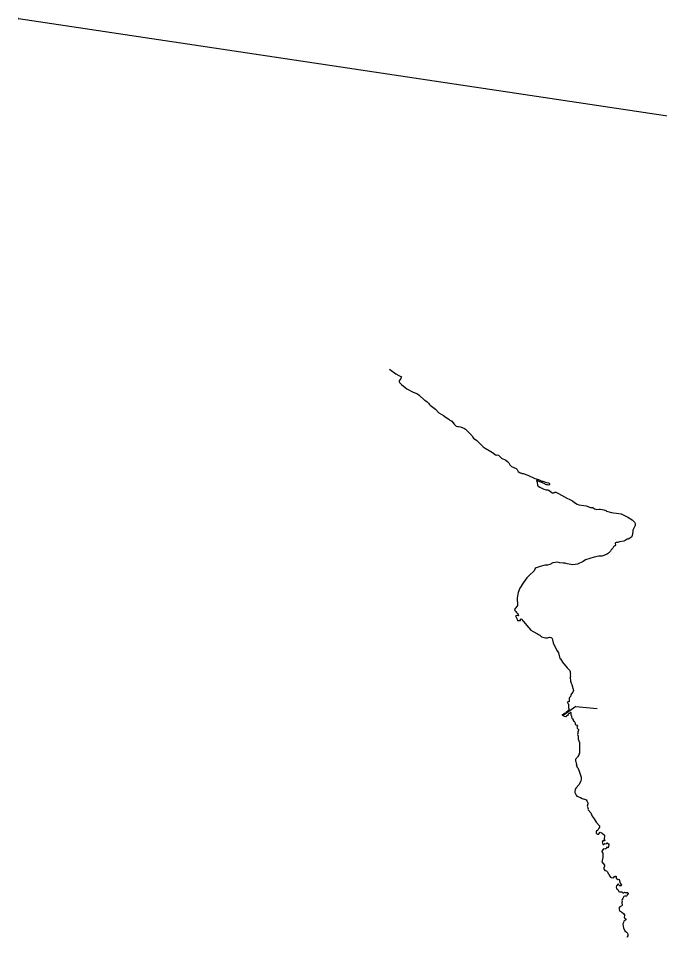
# Model space of a CAD drawing. Extents: x 691253 to 712810, y 6460221 to 6541096.
# Drawn here: x 691253 to 701627, y 6467909 to 6482755 of the extents above; entities that cross this region are included whole.
import ezdxf

# ---------------------------------------------------------------- set-up
doc = ezdxf.new("R2010")
doc.units = 0
doc.header["$MEASUREMENT"] = 0
doc.layers.get('0').update_dxf_attribs({"linetype": 'CONTINUOUS'})
for name, color, linetype in [('3dPunktid', 7, 'CONTINUOUS'), ('kaid', 5, 'CONTINUOUS'), ('pollar', 7, 'CONTINUOUS'), ('Punktid', 2, 'CONTINUOUS'), ('ramp', 210, 'CONTINUOUS'), ('telgprojekt', 1, 'CONTINUOUS')]:
    doc.layers.add(name, color=color, linetype=linetype)

# ---------------------------------------------------------------- blocks, each defined once
blk = doc.blocks.new('Pollar')
blk.add_hatch(color=256).paths.add_polyline_path([(4, 0), (2, 0, 0.774597), (-2, 0), (-4, 0), (-4, -1), (-2, -1, 0.774597), (2, -1), (4, -1)])
blk.add_lwpolyline([(4, 0), (2, 0, 0.774597), (-2, 0), (-4, 0), (-4, -1), (-2, -1, 0.774597), (2, -1), (4, -1)], format="xyb")

msp = doc.modelspace()

# ---------------------------------------------------------------- linework, layer by layer
at = {"color": 3, "linetype": 'Continuous'}
for points in [[(697249, 6477090), (697351, 6477017), (697399, 6476986), (697439, 6476965), (697437, 6476954), (697429, 6476938), (697404, 6476902), (697403, 6476885), (697409, 6476873), (697440, 6476842), (697527, 6476773), (697632, 6476716), (697698, 6476692), (697728, 6476672), (697738, 6476659), (697802, 6476600), (697813, 6476589), (697819, 6476588), (697855, 6476562), (697877, 6476542), (697889, 6476522), (697906, 6476507), (697989, 6476442), (698046, 6476382), (698122, 6476339), (698163, 6476307), (698205, 6476284), (698221, 6476266), (698238, 6476262), (698255, 6476252), (698294, 6476199), (698326, 6476171), (698344, 6476166), (698362, 6476165), (698392, 6476157), (698458, 6476130), (698476, 6476119), (698578, 6476019), (698588, 6475999), (698607, 6475975), (698657, 6475938), (698762, 6475837), (698792, 6475812), (698856, 6475778), (698914, 6475742), (698960, 6475704), (698971, 6475699), (698988, 6475705), (699008, 6475703), (699057, 6475654), (699125, 6475618), (699161, 6475595), (699177, 6475577), (699192, 6475547), (699220, 6475519), (699292, 6475485), (699311, 6475468), (699328, 6475439), (699349, 6475422), (699359, 6475417), (699368, 6475417), (699388, 6475405), (699405, 6475404), (699481, 6475379), (699595, 6475326), (699656, 6475306), (699708, 6475279), (699727, 6475279), (699786, 6475260), (699816, 6475256), (699825, 6475251), (699832, 6475242), (699834, 6475225), (699827, 6475216), (699819, 6475215), (699800, 6475224), (699781, 6475222), (699767, 6475227), (699757, 6475236), (699720, 6475254), (699674, 6475271), (699630, 6475296), (699621, 6475291), (699633, 6475263), (699640, 6475213), (699647, 6475202), (699675, 6475182), (699738, 6475152), (699778, 6475140), (699805, 6475140), (699824, 6475134), (699853, 6475110), (699881, 6475092), (699902, 6475092), (699919, 6475103), (699937, 6475104), (699979, 6475081), (700124, 6475000), (700152, 6474989), (700204, 6474961), (700234, 6474937), (700279, 6474909), (700306, 6474896), (700422, 6474880), (700496, 6474858), (700534, 6474853), (700559, 6474834), (700580, 6474826), (700594, 6474823), (700634, 6474828), (700658, 6474826), (700711, 6474816), (700740, 6474805), (700753, 6474796), (700836, 6474775), (700867, 6474769), (700914, 6474766), (700992, 6474752), (701098, 6474700), (701169, 6474655), (701206, 6474618), (701216, 6474597), (701214, 6474565), (701179, 6474490), (701179, 6474464), (701165, 6474402), (701155, 6474379), (701105, 6474346), (701088, 6474342), (701056, 6474322), (701032, 6474313), (700965, 6474302), (700929, 6474289), (700911, 6474289), (700898, 6474285), (700891, 6474274), (700897, 6474255), (700892, 6474237), (700877, 6474230), (700865, 6474219), (700856, 6474201), (700829, 6474171), (700817, 6474151), (700784, 6474116), (700752, 6474098), (700680, 6474071), (700628, 6474068), (700552, 6474053), (700411, 6474008), (700374, 6473982), (700285, 6473940), (700245, 6473933), (700211, 6473932), (700118, 6473945), (700086, 6473957), (700051, 6473955), (700000, 6473964), (699961, 6473974), (699888, 6473960), (699836, 6473934), (699801, 6473922), (699760, 6473924), (699679, 6473905), (699619, 6473882), (699600, 6473868), (699583, 6473833), (699506, 6473760), (699468, 6473717), (699414, 6473642), (699354, 6473552), (699326, 6473482), (699308, 6473398), (699313, 6473273), (699291, 6473236), (699275, 6473225), (699266, 6473209), (699270, 6473194), (699288, 6473177), (699300, 6473159), (699316, 6473145), (699327, 6473129), (699329, 6473113), (699324, 6473108), (699295, 6473109), (699284, 6473104), (699292, 6473082), (699305, 6473064), (699309, 6473041), (699313, 6473032), (699353, 6473028), (699364, 6473031), (699366, 6473041), (699364, 6473051), (699372, 6473055), (699413, 6473017), (699496, 6472910), (699532, 6472877), (699566, 6472851), (699637, 6472817), (699654, 6472803), (699675, 6472794), (699690, 6472778), (699705, 6472768), (699768, 6472748), (699800, 6472749), (699832, 6472759), (699856, 6472755), (699866, 6472748), (699874, 6472740), (699882, 6472718), (699892, 6472672), (699911, 6472624), (699958, 6472543), (699975, 6472509), (700000, 6472417), (700008, 6472411), (700044, 6472356), (700115, 6472264), (700143, 6472240), (700161, 6472221), (700165, 6472207), (700164, 6472188), (700173, 6472177), (700166, 6472152), (700169, 6472133), (700167, 6472116), (700169, 6472051), (700181, 6472021), (700195, 6471996), (700219, 6471901), (700208, 6471871), (700188, 6471848), (700177, 6471829), (700178, 6471815), (700165, 6471794), (700159, 6471794), (700153, 6471786), (700148, 6471769), (700149, 6471721), (700142, 6471715), (700136, 6471717), (700120, 6471713), (700124, 6471699), (700136, 6471690), (700140, 6471673), (700137, 6471637), (700137, 6471622), (700142, 6471615), (700146, 6471592), (700144, 6471586), (700137, 6471578), (700095, 6471539), (700093, 6471539)], [(700181, 6471534), (700181, 6471542), (700178, 6471545), (700171, 6471544), (700162, 6471536), (700156, 6471530), (700147, 6471528), (700141, 6471524), (700134, 6471515), (700121, 6471495), (700109, 6471486), (700094, 6471477), (700076, 6471478), (700065, 6471485), (700052, 6471498), (700045, 6471508)], [(700185, 6471491), (700184, 6471500), (700184, 6471505), (700184, 6471510), (700183, 6471530), (700181, 6471534), (700181, 6471534)], [(700185, 6471491), (700186, 6471473), (700191, 6471451), (700201, 6471441), (700215, 6471424), (700213, 6471412), (700228, 6471404), (700230, 6471398), (700239, 6471389), (700247, 6471366), (700249, 6471350), (700272, 6471338), (700285, 6471324), (700274, 6471310), (700280, 6471297), (700279, 6471292), (700301, 6471268), (700303, 6471261), (700290, 6471229), (700291, 6471207), (700287, 6471190), (700295, 6471165), (700296, 6471114), (700319, 6471058), (700318, 6470908), (700316, 6470889), (700304, 6470871), (700304, 6470857), (700301, 6470849), (700288, 6470836), (700283, 6470823), (700258, 6470798), (700250, 6470784), (700251, 6470758), (700262, 6470738), (700268, 6470700), (700262, 6470693), (700273, 6470680), (700276, 6470671), (700274, 6470665), (700289, 6470649), (700313, 6470598), (700342, 6470501), (700343, 6470469), (700336, 6470436), (700307, 6470377), (700263, 6470330), (700246, 6470306), (700240, 6470263), (700241, 6470254), (700265, 6470208), (700276, 6470196), (700335, 6470174), (700359, 6470157), (700416, 6470139), (700425, 6470132), (700441, 6470107), (700450, 6470084), (700450, 6470067), (700443, 6470032), (700455, 6470000), (700454, 6469983), (700458, 6469972), (700499, 6469925), (700513, 6469900), (700523, 6469872), (700536, 6469849), (700552, 6469829), (700585, 6469771), (700638, 6469712), (700642, 6469699), (700639, 6469685), (700631, 6469675), (700630, 6469667), (700623, 6469665), (700612, 6469643), (700607, 6469639), (700600, 6469638), (700590, 6469632), (700584, 6469617), (700587, 6469594), (700598, 6469585), (700609, 6469580), (700627, 6469579), (700630, 6469582), (700638, 6469607), (700648, 6469610), (700683, 6469595), (700720, 6469566), (700723, 6469548), (700715, 6469506), (700724, 6469480), (700721, 6469473), (700712, 6469471), (700699, 6469475), (700693, 6469472), (700685, 6469455), (700688, 6469433), (700692, 6469423), (700696, 6469415), (700708, 6469411), (700727, 6469430), (700747, 6469426), (700753, 6469430), (700756, 6469438), (700763, 6469441), (700784, 6469426), (700789, 6469421), (700791, 6469408), (700778, 6469360), (700772, 6469360), (700764, 6469369), (700758, 6469370), (700745, 6469350), (700734, 6469341), (700727, 6469338), (700710, 6469342), (700697, 6469338), (700681, 6469312), (700679, 6469304), (700680, 6469293), (700691, 6469271), (700696, 6469250), (700695, 6469202), (700682, 6469156), (700680, 6469134), (700720, 6469077), (700723, 6469065), (700709, 6469036), (700709, 6469024), (700713, 6469010), (700728, 6468993), (700755, 6468985), (700765, 6468977), (700806, 6468901), (700816, 6468886), (700830, 6468879), (700854, 6468876), (700870, 6468879), (700880, 6468898), (700885, 6468901), (700895, 6468895), (700906, 6468902), (700910, 6468897), (700910, 6468868), (700935, 6468846), (700944, 6468852), (700956, 6468849), (700976, 6468790), (700994, 6468756), (700991, 6468744), (700965, 6468743), (700956, 6468750), (700945, 6468774), (700939, 6468776), (700915, 6468743), (700910, 6468726), (700915, 6468703), (700918, 6468697), (700936, 6468688), (700944, 6468664), (700952, 6468656), (700965, 6468651), (700979, 6468648), (700987, 6468651), (701000, 6468651), (701014, 6468634), (701027, 6468633), (701043, 6468642), (701055, 6468635), (701072, 6468638), (701091, 6468635), (701102, 6468626), (701101, 6468613), (701088, 6468604), (701082, 6468583), (701078, 6468580), (701051, 6468578), (701034, 6468571), (701027, 6468563), (701018, 6468541), (701005, 6468525), (701003, 6468507), (701007, 6468497), (701006, 6468489), (700999, 6468485), (700998, 6468473), (701006, 6468433), (701000, 6468422), (700977, 6468414), (700968, 6468406), (700954, 6468386), (700955, 6468371), (700962, 6468346), (700969, 6468338), (700996, 6468325), (701033, 6468295), (701043, 6468278), (701045, 6468265), (701039, 6468235), (701046, 6468227), (701060, 6468218), (701065, 6468202), (701063, 6468196), (701035, 6468174), (701025, 6468151), (701019, 6468129), (701021, 6468087), (701027, 6468066), (701047, 6468020), (701078, 6467997), (701091, 6467979), (701099, 6467961), (701097, 6467940), (701085, 6467920), (701082, 6467909)]]:
    msp.add_lwpolyline(points, dxfattribs=at)
at = {"layer": '3dPunktid', "ltscale": 0.5}
for p in [(700041, 6471506, 2), (700042, 6471505, 2), (700043, 6471505, 2), (700045, 6471501, 2), (700045, 6471500, 2), (700045, 6471500, 2), (700051, 6471509, 2), (700075, 6471527, 2)]:
    msp.add_point(p, dxfattribs=at)
at = {"layer": 'kaid', "color": 5, "linetype": 'Continuous', "const_width": 0.1}
msp.add_lwpolyline([(700042, 6471506), (700050, 6471511), (700057, 6471515), (700068, 6471522), (700077, 6471527), (700082, 6471531), (700088, 6471535), (700093, 6471539), (700093, 6471539)], dxfattribs=at)
at = {"layer": 'Punktid', "ltscale": 0.5}
for p in [(700041, 6471506), (700042, 6471505), (700043, 6471505), (700045, 6471501), (700045, 6471500), (700045, 6471500), (700051, 6471509), (700075, 6471527)]:
    msp.add_point(p, dxfattribs=at)
at = {"layer": 'ramp', "linetype": 'Continuous'}
for points in [[(700036, 6471500), (700040, 6471502)], [(700037, 6471499), (700040, 6471502)], [(700037, 6471498), (700041, 6471500)], [(700038, 6471498), (700041, 6471500)], [(700039, 6471503), (700042, 6471505), (700042, 6471505)], [(700042, 6471499), (700039, 6471503)], [(700041, 6471506), (700045, 6471500)], [(700042, 6471499), (700045, 6471500)]]:
    msp.add_lwpolyline(points, dxfattribs=at)
at = {"layer": 'ramp', "linetype": 'Continuous', "const_width": 0.1}
for points in [[(700043, 6471505), (700051, 6471510)], [(700051, 6471510), (700045, 6471501), (700043, 6471505), (700053, 6471506)], [(700045, 6471501), (700053, 6471506)], [(700053, 6471506), (700051, 6471510)]]:
    msp.add_lwpolyline(points, dxfattribs=at)
at = {"layer": 'telgprojekt', "color": 5, "linetype": 'Continuous'}
for p, q in [((691253, 6482755), (691258, 6482750)), ((691258, 6482755), (691253, 6482750)), ((691258, 6482755), (691253, 6482755)), ((691253, 6482755), (691253, 6482750)), ((691253, 6482750), (691258, 6482750)), ((691258, 6482750), (691258, 6482755)), ((691258, 6482750), (691258, 6482755)), ((691258, 6482755), (691258, 6482750))]:
    msp.add_line(p, q, dxfattribs=at)
for points in [[(691253, 6482755), (691258, 6482755)], [(691253, 6482755), (691253, 6482750)], [(691253, 6482750), (691258, 6482750)], [(691256, 6482753), (706119, 6480526)]]:
    msp.add_lwpolyline(points, dxfattribs=at)
at = {"layer": 'telgprojekt', "color": 5, "linetype": 'Continuous', "elevation": -2}
for points in [[(700260, 6471640), (700069, 6471508)], [(700260, 6471640), (700602, 6471608)]]:
    msp.add_lwpolyline(points, dxfattribs=at)

# ---------------------------------------------------------------- block references
at = {"layer": 'pollar', "ltscale": 0.5, "xscale": 0.2499999999689661, "yscale": 0.1499999999068677, "zscale": 0.25, "rotation": 31.12857767464731}
for p in [(700042, 6471506), (700049, 6471511), (700056, 6471516), (700068, 6471522), (700077, 6471528), (700085, 6471534), (700093, 6471538)]:
    msp.add_blockref('Pollar', p, dxfattribs=at)

doc.saveas('drawing.dxf')
